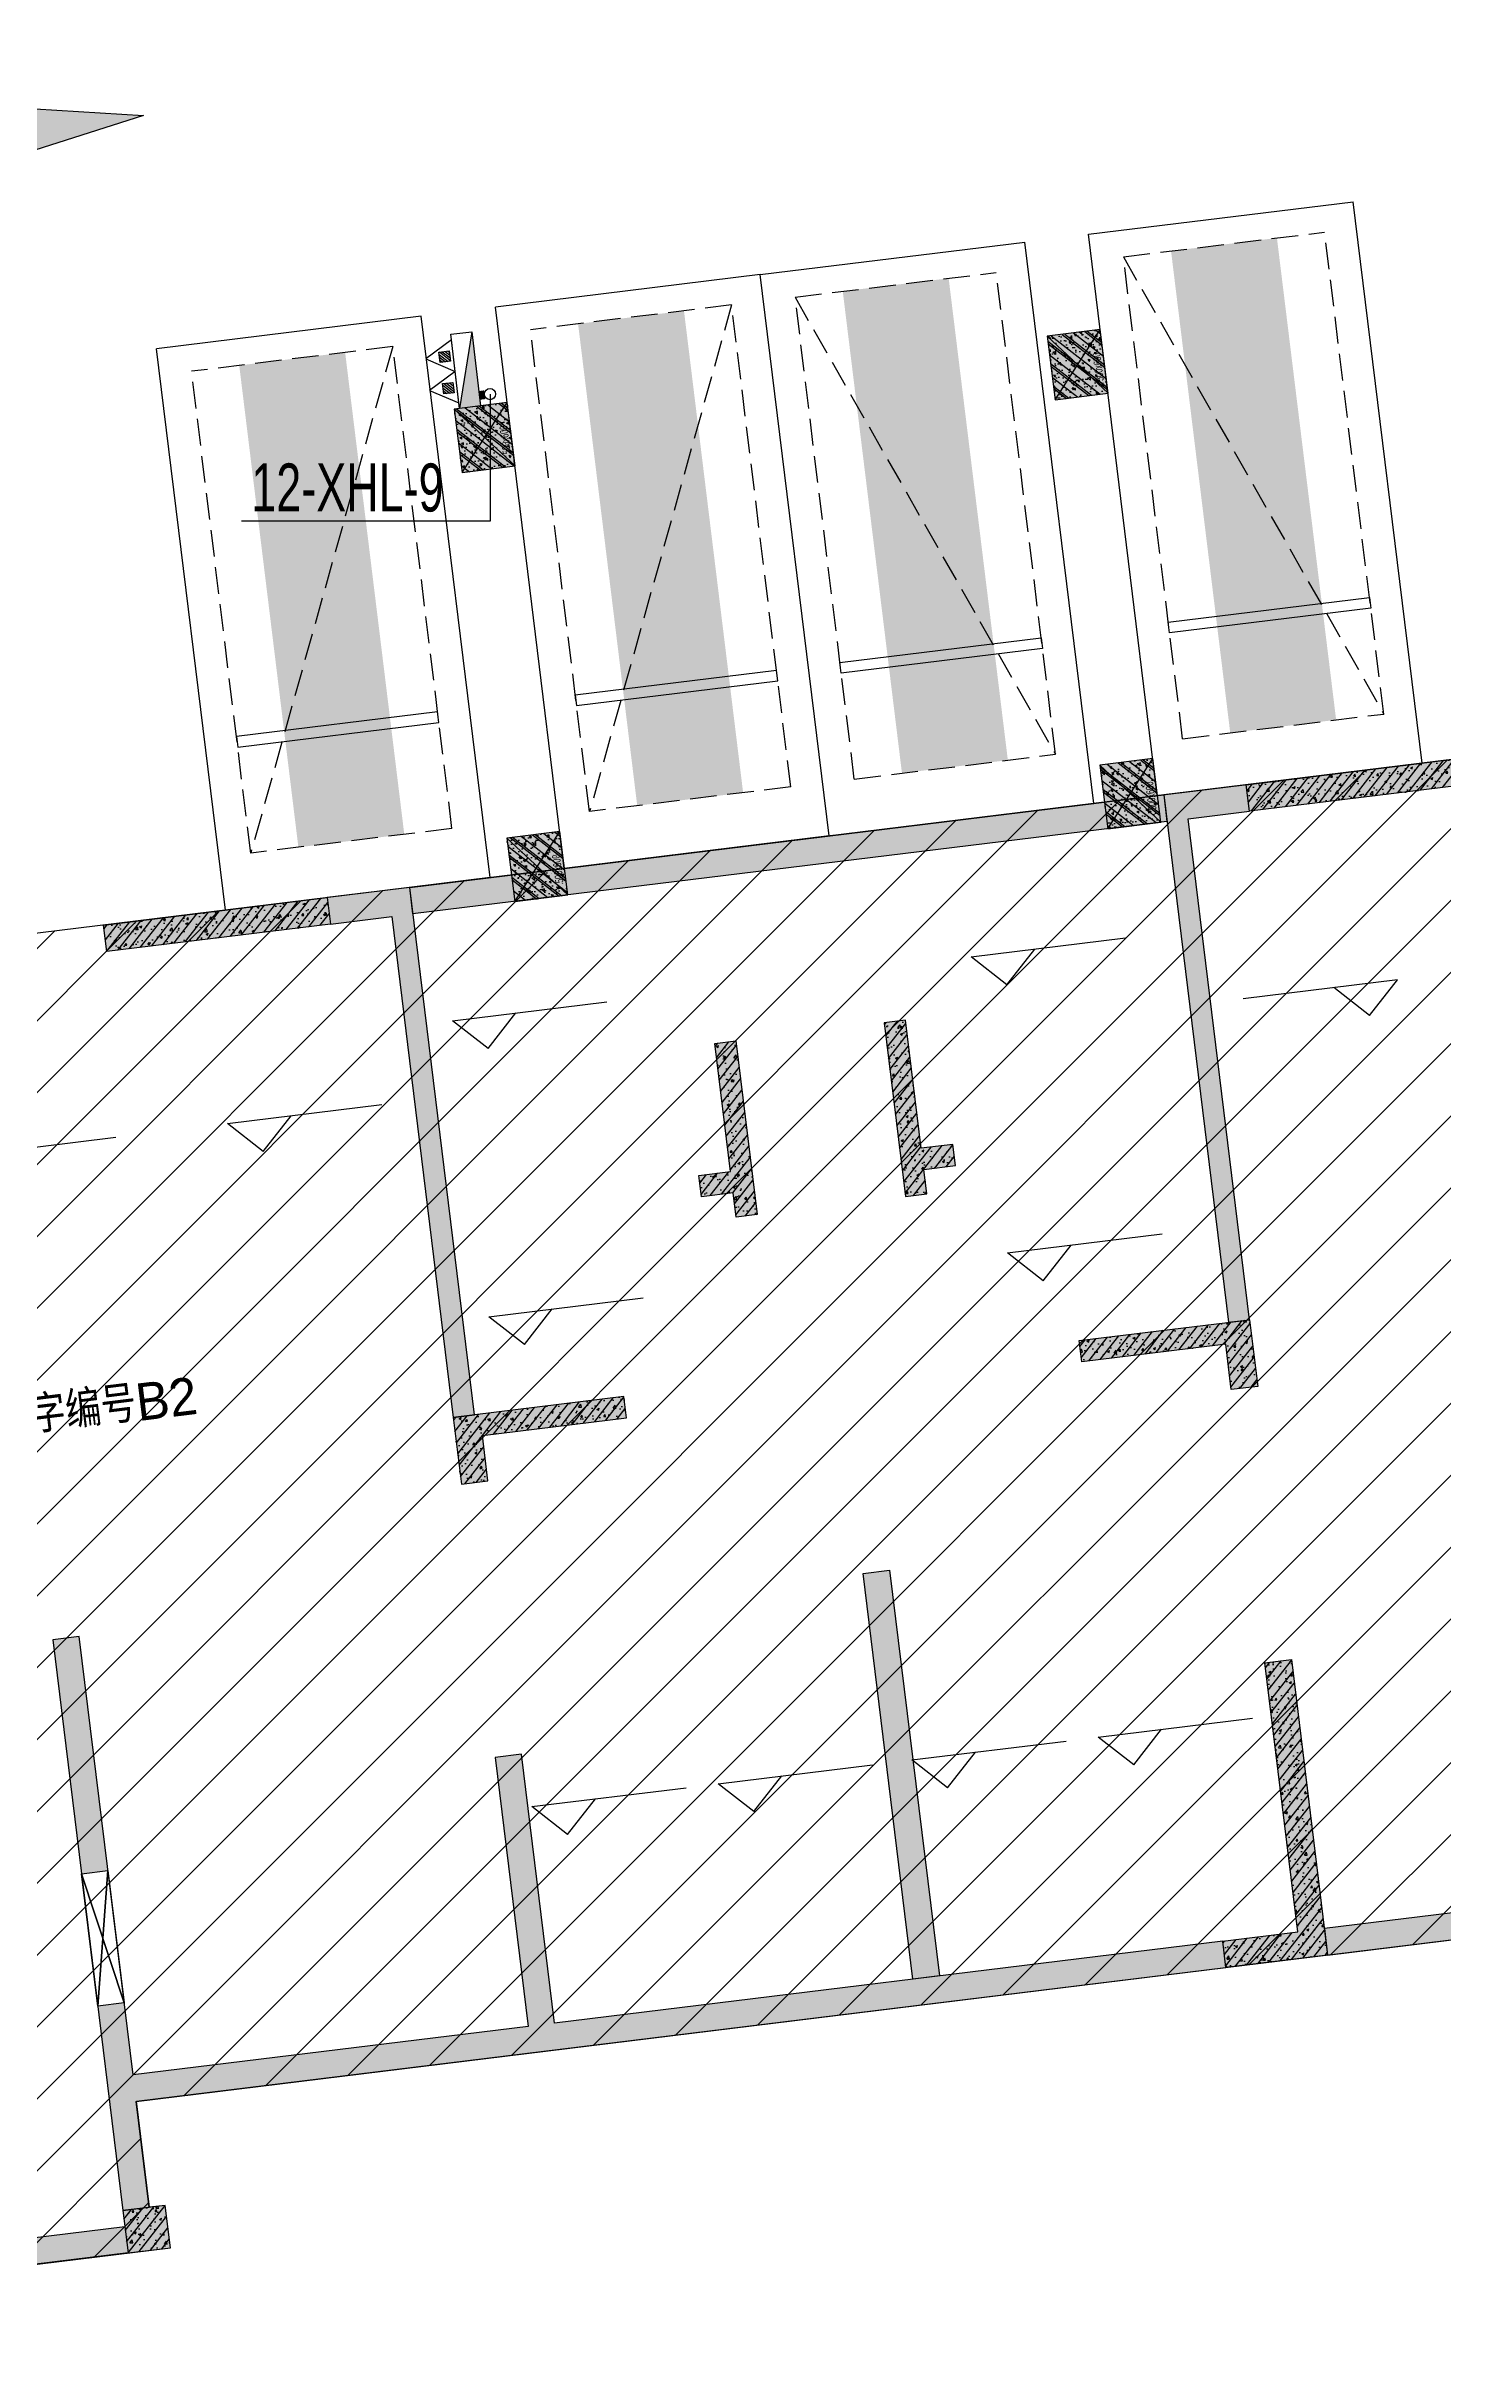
# Model space of a CAD drawing. Extents: x -1338203 to 1886333, y -783476 to 1038610.
# Drawn here: x 855339 to 868427, y -469766 to -448292 of the extents above; entities that cross this region are included whole.
import ezdxf
from ezdxf.enums import TextEntityAlignment as Align

# ---------------------------------------------------------------- set-up
doc = ezdxf.new("R2010")
doc.units = 0
doc.header["$LTSCALE"] = 1000
doc.header["$MEASUREMENT"] = 0
doc.linetypes.add('A-001-平面B2$0$__DASH', pattern=[0.35, 0.25, -0.1])
doc.linetypes.add('A01-125-交通核文字编号B2$0$DASH', pattern=[0.35, 0.25, -0.1])
for name, color, linetype, plot in [('A-001-主楼组合参照B2$0$0A-X-AREA', 6, 'Continuous', False), ('A01-125-交通核文字编号B2$0$AAD-A-MARK', 6, 'Continuous', False), ('A01-125-交通核文字编号B2$0$AAD-A-XM', 6, 'Continuous', False), ('S001南区墙柱$0$S001-墙柱B1_1$0$0S-A-TIPS', 10, 'Continuous', False)]:
    doc.layers.add(name, color=color, linetype=linetype, plot=plot)
for name, color, linetype in [('A-001-车位参照B2$0$A-001-车位参照B2$0$0A-P-PKNG-CAR(A)', 43, 'Continuous'), ('A-03-平面B2$0$0A-A-SYMB-ELEV', 150, 'Continuous'), ('A-03-平面B2$0$0A-O-HOLE', 52, 'Continuous'), ('A-03-平面B2$0$0A-S-WALL', 255, 'Continuous'), ('A01-125-交通核文字编号B2$0$0A-A-SYMB-ELEV', 150, 'Continuous'), ('A01-125-交通核文字编号B2$0$0A-A-SYMB-NAME', 13, 'Continuous'), ('p-a-regular', 5, 'Continuous'), ('S-03-墙柱B2_B1(QB)$0$0S-CC-LINE', 52, 'Continuous'), ('S-03-墙柱B2_B1(QB)$0$0S-CW-HATCH', 251, 'Continuous'), ('S-03-墙柱B2_B1(QB)$0$0S-CW-HATCH-UP', 251, 'Continuous'), ('S-03-墙柱B2_B1(QB)$0$0S-CW-LINE', 72, 'Continuous'), ('S-03-墙柱B2_B1(QB)$0$0S-S-HOLE', 55, 'Continuous'), ('S001南区墙柱$0$0S-CW-HATCH', 251, 'Continuous'), ('S001南区墙柱$0$0S-CW-HATCH-UP', 251, 'Continuous'), ('S001南区墙柱$0$S001-墙柱B1_1$0$0S-CC-LINE', 52, 'Continuous'), ('S001南区墙柱$0$S001-墙柱B1_1$0$0S-CW-HATCH-UP', 251, 'Continuous'), ('S001地下二墙柱$0$0S-CW-LINE', 72, 'Continuous'), ('地面指向箭头', 7, 'Continuous'), ('负二层消火栓$0$负二层消火栓$0$0P-ACC-FH', 7, 'Continuous'), ('负二层消火栓$0$负二层消火栓$0$0P-DIM-FH', 3, 'Continuous'), ('负二层消火栓$0$负二层消火栓$0$0P-PIPE-FH', 1, 'Continuous'), ('负二层消火栓$0$负二层消火栓$0$0P-VPIPE-FH', 1, 'Continuous'), ('负二层消火栓$0$负二层消火栓$1$0P-EQUIP-FH', 7, 'Continuous')]:
    doc.layers.add(name, color=color, linetype=linetype)
doc.styles.add('A01-125-交通核文字编号B2$0$AAD-TXT', font='aad-txt.shx', dxfattribs={"width": 0.7, "bigfont": 'aad-hztxt.shx'})
doc.styles.add('S001南区墙柱$0$S001-墙柱B1_1$0$AAD-S', font='aad-s.shx', dxfattribs={"width": 0.7, "bigfont": 'aad-hztxt.shx'})
doc.styles.add('负二层消火栓$0$负二层消火栓$0$AAD-S', font='aad-s.shx', dxfattribs={"width": 0.7, "bigfont": 'aad-hztxt.shx'})
pattern_1 = [(45, (-12188.56, -2827.84), (-53.033, 53.033), []), (50, (-12188.56, -2827.84), (215.1781, -18.8256), [22.5, -247.5]), (355, (-12188.56, -2827.84), (-41.6254, 225.6576), [18, -198]), (100.4514, (-12170.63, -2829.4), (173.5528, 206.8319), [19.122, -210.3426]), (46.1842, (-12188.56, -2767.84), (320.1723, -49.6557), [33.75, -371.25]), (96.6356, (-12161.88, -2771.98), (280.3988, 292.2354), [28.683, -315.514]), (351.1842, (-12188.56, -2767.84), (280.3986, 292.2356), [27, -297]), (21, (-12158.56, -2782.84), (179.0721, -120.7857), [22.5, -247.5]), (326, (-12158.56, -2782.84), (72.9946, 217.545), [18, -198]), (71.4514, (-12143.64, -2792.9), (252.0668, 96.7591), [19.122, -210.3426]), (37.5, (-12188.56, -2827.84), (3.64796, 99.86816), [0, -195.6, 0, -201, 0, -198.75]), (7.5, (-12188.56, -2827.84), (78.92086, 118.3235), [0, -114.6, 0, -191.1, 0, -75.75]), (327.5, (-12255.46, -2827.84), (160.14673, -6.76646), [0, -75, 0, -234, 0, -310.5]), (317.5, (-12285.46, -2827.84), (174.95585, 30.0315), [0, -97.5, 0, -155.4, 0, -220.5])]

# ---------------------------------------------------------------- blocks, each defined once
blk = doc.blocks.new('A01-125-交通核文字编号B2')
at = {"layer": 'A01-125-交通核文字编号B2$0$0A-A-SYMB-ELEV'}
for p, q in [((-495, 3428), (-795, 3728)), ((-795, 3728), (664, 3728)), ((-495, 3428), (-195, 3728))]:
    blk.add_line(p, q, dxfattribs=at)
at = {"layer": 'A01-125-交通核文字编号B2$0$0A-A-SYMB-NAME', "linetype": 'A01-125-交通核文字编号B2$0$DASH', "flags": 128}
blk.add_lwpolyline([(-1260, 2790), (2410, 2790), (2410, 4110), (1260, 4110), (1260, 5250), (-1710, 5250), (-1713, 4310), (-1260, 4310)], close=True, dxfattribs=at)
at = {"layer": 'A01-125-交通核文字编号B2$0$AAD-A-MARK'}
for q in [(0, 200), (200, 0)]:
    blk.add_line((0, 0), q, dxfattribs=at)
blk.add_circle((0, 0), 100, dxfattribs=at)
at = {"layer": 'A01-125-交通核文字编号B2$0$AAD-A-XM', "style": 'A01-125-交通核文字编号B2$0$AAD-TXT'}
blk.add_text('A01-125-交通核文字编号B2', height=350, dxfattribs=at).set_placement((-297, 4036))
blk = doc.blocks.new('A-03-平面B2')
at = {"layer": 'A-03-平面B2$0$0A-A-SYMB-ELEV'}
for p, q in [((7635, 7102), (7335, 7402)), ((7335, 7402), (8793, 7402)), ((7635, 7102), (7935, 7402)), ((12535, 7102), (12235, 7402)), ((12235, 7402), (13693, 7402)), ((12535, 7102), (12835, 7402)), ((2612, 6702), (4071, 6702)), ((5426, 6402), (5126, 6702)), ((5126, 6702), (6584, 6702)), ((5426, 6402), (5726, 6702)), ((16174, 6702), (14716, 6702)), ((15874, 6402), (15574, 6702)), ((15874, 6402), (16174, 6702)), ((7635, 4307), (7335, 4607)), ((7335, 4607), (8793, 4607)), ((7635, 4307), (7935, 4607)), ((12535, 4307), (12235, 4607)), ((12235, 4607), (13693, 4607)), ((12535, 4307), (12835, 4607)), ((7476, -300), (7176, 0)), ((7176, 0), (8635, 0)), ((7476, -300), (7776, 0)), ((9236, -300), (8936, 0)), ((8936, 0), (10394, 0)), ((9236, -300), (9536, 0)), ((11065, -300), (10765, 0)), ((10765, 0), (12223, 0)), ((11065, -300), (11365, 0)), ((12824, -300), (12524, 0)), ((12524, 0), (13983, 0)), ((12824, -300), (13124, 0))]:
    blk.add_line(p, q, dxfattribs=at)
at = {"layer": 'A-03-平面B2$0$0A-O-HOLE', "flags": 128}
blk.add_lwpolyline([(2910, -110), (3160, -110), (3160, -1360), (2910, -1360)], close=True, dxfattribs=at)
for points in [[(2910, -110), (3160, -1360)], [(2910, -1360), (3160, -110)]]:
    blk.add_lwpolyline(points, dxfattribs=at)
at = {"layer": 'A-03-平面B2$0$0A-S-WALL'}
blk.add_blockref('A01-125-交通核文字编号B2', (0, 0), dxfattribs=at)
blk = doc.blocks.new('A-001-主楼组合参照B2')
at = {"ltscale": 0.002}
h = blk.add_hatch(dxfattribs=at)
h.set_pattern_fill('ANSI31', color=8, scale=300)
h.set_pattern_definition([(45, (-290759.76, -7878.1), (-336.7596, 336.7596), [])])
h.paths.add_polyline_path([(66281, -186940), (66281, -185540), (62441, -185540), (62441, -181550), (55141, -181550), (55141, -185540), (51301, -185540), (51301, -186940), (44981, -186940), (44981, -185540), (41131, -185540), (41131, -181650), (37392, -181650), (37392, -179560), (38191, -179560), (38191, -176360), (41051, -176360), (41051, -174560), (42851, -174560), (42851, -173660), (46981, -173660), (46981, -172090), (50101, -172090), (50101, -174560), (67481, -174560), (67481, -172090), (70601, -172090), (70601, -174560), (76531, -174560), (76531, -176360), (79391, -176360), (79391, -179560), (80191, -179560), (80191, -182110), (81091, -182110), (81091, -185540), (72601, -185540), (72601, -186940)])
h.paths.add_polyline_path([(2291, -185540), (9781, -185540), (9781, -186540), (9631, -186540), (9631, -186940), (16251, -186940), (16251, -186540), (16101, -186540), (16101, -185540), (23691, -185540), (23691, -179560), (22891, -179560), (22891, -176360), (20031, -176360), (20031, -174560), (18231, -174560), (18231, -173660), (14101, -173660), (14101, -172090), (10981, -172090), (10981, -174560), (-6399, -174560), (-6399, -172090), (-9519, -172090), (-9519, -174560), (-15449, -174560), (-15449, -176360), (-18309, -176360), (-18309, -179560), (-19109, -179560), (-19109, -181610), (-20009, -181610), (-20009, -185540), (-11519, -185540), (-11519, -186540), (-11669, -186540), (-11669, -186940), (-5049, -186940), (-5049, -186540), (-5199, -186540), (-5199, -185540), (-1359, -185540), (-1359, -181550), (2291, -181550)])
h.paths.add_polyline_path([(-109959, -168806), (-109959, -173536), (-109709, -173536), (-103819, -173536), (-103819, -177236), (-99249, -177236), (-99249, -178036), (-92869, -178036), (-92869, -177236), (-71299, -177236), (-71299, -178036), (-64919, -178036), (-64919, -177236), (-54209, -177236), (-54209, -168806), (-59109, -168806), (-59109, -167906), (-62059, -167906), (-62059, -168806), (-64369, -168806), (-64369, -167456), (-66169, -167456), (-66169, -165386), (-69469, -165386), (-69469, -167386), (-71849, -167386), (-71849, -168806), (-82159, -168806), (-82159, -167906), (-85209, -167906), (-85209, -168806), (-92319, -168806), (-92319, -167386), (-94699, -167386), (-94699, -165386), (-97999, -165386), (-97999, -167456), (-99799, -167456), (-99799, -168806)])
h.paths.add_polyline_path([(-115664, -225244), (-115664, -225844), (-115414, -225844), (-115414, -225244), (-114084, -225244), (-114084, -225844), (-113834, -225844), (-113834, -225244), (-112009, -225244), (-112009, -225844), (-111589, -225844), (-111589, -225244), (-92909, -225244), (-92909, -225844), (-92489, -225844), (-92489, -225244), (-90664, -225244), (-90664, -225844), (-90414, -225844), (-90414, -225244), (-89084, -225244), (-89084, -225844), (-88834, -225844), (-88834, -225244), (-82964, -225244), (-82964, -225844), (-82714, -225844), (-82714, -225244), (-81384, -225244), (-81384, -225844), (-81134, -225844), (-81134, -225244), (-79309, -225244), (-79309, -225844), (-78889, -225844), (-78889, -225244), (-60209, -225244), (-60209, -225844), (-59789, -225844), (-59789, -225244), (-57964, -225244), (-57964, -225844), (-57714, -225844), (-57714, -225244), (-56384, -225244), (-56384, -225844), (-56134, -225844), (-56134, -225244), (-53249, -225244), (-53249, -216464), (-53249, -216464), (-56519, -216464), (-56519, -216464), (-59959, -216464), (-59959, -215464), (-67989, -215464), (-67989, -211894), (-71109, -211894), (-71109, -215464), (-79139, -215464), (-79139, -216464), (-81759, -216464), (-81759, -215464), (-83909, -215464), (-83909, -216464), (-86599, -216464), (-87849, -216464), (-92659, -216464), (-92659, -215464), (-100689, -215464), (-100689, -211894), (-103809, -211894), (-103809, -215464), (-111839, -215464), (-111839, -215464), (-114239, -215464), (-114239, -215464), (-116459, -215464), (-116459, -216464), (-118549, -216464), (-118549, -221294), (-119249, -221294), (-119249, -221894), (-118549, -221894), (-118549, -223844), (-119249, -223844), (-119249, -224444), (-118549, -224444), (-118549, -225244)])
h.paths.add_polyline_path([(-11949, -235160), (-15609, -235160), (-15609, -237714), (-16509, -237714), (-16509, -241140), (-8019, -241140), (-8019, -242140), (-8169, -242140), (-8169, -242540), (-1549, -242540), (-1549, -242140), (-1699, -242140), (-1699, -241140), (13281, -241140), (13281, -242140), (13131, -242140), (13131, -242540), (19751, -242540), (19751, -242140), (19601, -242140), (19601, -241140), (27191, -241140), (27191, -239340), (27191, -239340), (27191, -237140), (27191, -237140), (27191, -235250), (23441, -235250), (23441, -230950), (23441, -230160), (21531, -230160), (17601, -230160), (17602, -227690), (14482, -227690), (14481, -230160), (-2899, -230160), (-2899, -227690), (-6019, -227690), (-6019, -230160), (-9949, -230160), (-11949, -230160)])
h.paths.add_polyline_path([(67491, -237140), (67491, -235160), (71151, -235160), (71151, -234560), (73051, -234560), (73051, -230160), (77081, -230160), (77081, -227690), (80201, -227690), (80201, -230160), (97581, -230160), (97581, -227690), (100701, -227690), (100701, -230160), (104631, -230160), (106631, -230160), (106631, -231960), (109491, -231960), (109491, -235160), (110291, -235160), (110291, -237713), (111191, -237713), (111191, -241140), (102701, -241140), (102701, -242140), (102851, -242140), (102851, -242540), (96231, -242540), (96231, -242140), (96381, -242140), (96381, -241140), (81401, -241140), (81401, -242140), (81551, -242140), (81551, -242540), (74931, -242540), (74931, -242140), (75081, -242140), (75081, -241140), (67491, -241140), (67491, -239340)])
h.paths.add_polyline_path([(11811, -302465), (13796, -302220), (17696, -301741), (17394, -299289), (20491, -298908), (20793, -301359), (25884, -300733), (26493, -305676), (29133, -305351), (28525, -300408), (38043, -299237), (37741, -296785), (40838, -296404), (41140, -298856), (45040, -298376), (47025, -298132), (47636, -303094), (50474, -302745), (51268, -302647), (51580, -305181), (52178, -310042), (48297, -310519), (48118, -309060), (44465, -309509), (44588, -310502), (44736, -310484), (44785, -310881), (38215, -311689), (38166, -311292), (38315, -311274), (38193, -310281), (23325, -312111), (23447, -313103), (23596, -313085), (23645, -313482), (17074, -314290), (17025, -313893), (17174, -313875), (17052, -312883), (1787, -314761), (1909, -315753), (2058, -315735), (2107, -316132), (-4463, -316941), (-4512, -316544), (-4363, -316525), (-4485, -315533), (-12912, -316570), (-13331, -313165), (-12437, -313055), (-12507, -312490), (-12749, -310524), (-11955, -310427), (-12346, -307251), (-9507, -306901), (-9727, -305115), (-7940, -304896), (-8050, -304003), (-3951, -303497), (-4143, -301939), (-1046, -301558), (-745, -304010), (7186, -303034), (7796, -307996), (12421, -307427)])
h.paths.add_polyline_path([(118676, -301883), (118079, -297021), (118079, -297019), (118009, -296454), (117768, -294488), (116974, -294586), (116584, -291410), (113745, -291758), (113526, -289972), (111540, -290216), (107640, -290695), (107339, -288243), (104242, -288623), (104543, -291075), (87293, -293193), (86992, -290742), (83895, -291122), (84196, -293574), (80295, -294053), (78310, -294297), (78920, -299259), (76081, -299608), (75287, -299705), (75598, -302240), (76016, -305641), (83549, -304716), (83671, -305708), (83522, -305726), (83571, -306123), (90142, -305317), (90093, -304920), (89944, -304938), (89822, -303945), (104690, -302119), (104812, -303112), (104663, -303130), (104712, -303527), (111283, -302720), (111234, -302323), (111085, -302341), (110963, -301349), (114617, -300901), (114796, -302359)])
at = {"layer": 'A-001-主楼组合参照B2$0$0A-X-AREA', "elevation": 83050, "flags": 128}
blk.add_lwpolyline([(104543, -291075), (87293, -293193), (86992, -290742), (83895, -291122), (84196, -293574), (80295, -294053), (80295, -294053), (78310, -294297), (78920, -299259), (76081, -299608), (76081, -299608), (75287, -299705), (75598, -302240), (75598, -302240), (76016, -305641), (83549, -304716), (83671, -305708), (83522, -305726), (83571, -306123), (90142, -305317), (90093, -304920), (89944, -304938), (89822, -303945), (104690, -302119)], dxfattribs=at)
at = {"ltscale": 0.002, "rotation": 7.001406317028183}
blk.add_blockref('A-03-平面B2', (86406, -302058, 83050), dxfattribs=at)
blk = doc.blocks.new('负二层消火栓$0$负二层消火栓$1$$TwtSys$00000546')
h = blk.add_hatch()
h.set_pattern_fill('ANSI31', color=256, scale=200, style=0)
h.set_pattern_definition([(45, (-38543.802, -6670.83), (-17.67767, 17.67767), [])])
h.paths.add_polyline_path([(-65, 174), (65, 174), (65, 44), (-65, 44)])
for points in [[(0, 344), (-198, 0), (198, 0)], [(-65, 174), (65, 174), (65, 44), (-65, 44)]]:
    blk.add_lwpolyline(points, close=True)
blk = doc.blocks.new('负二层消火栓$0$负二层消火栓$0$$TwtSys$00000434')
for p, q in [((-0.5, 0.5), (-0.5, -0.5)), ((-0.5, -0.5), (0.5, 0.5)), ((0.5, 0.5), (-0.5, 0.5)), ((0.5, -0.5), (0.5, 0.5)), ((-0.5, -0.5), (0.5, -0.5))]:
    blk.add_line(p, q)
blk.add_solid([(0.5, -0.5), (0.5, 0.5), (-0.5, -0.5)])
blk = doc.blocks.new('负二层消火栓')
at = {"layer": '负二层消火栓$0$负二层消火栓$0$0P-DIM-FH'}
for p, q in [((93137, -287945, 800), (93137, -289135, 800)), ((93137, -289135, 800), (90809, -289135, 800))]:
    blk.add_line(p, q, dxfattribs=at)
at = {"layer": '负二层消火栓$0$负二层消火栓$0$0P-PIPE-FH', "linetype": 'Continuous', "const_width": 82.5}
blk.add_lwpolyline([(93085, -287951), (93038, -287957)], dxfattribs=at)
at = {"layer": '负二层消火栓$0$负二层消火栓$0$0P-VPIPE-FH', "linetype": 'Continuous'}
blk.add_circle((93137, -287945), 52.5, dxfattribs=at)
at = {"layer": '负二层消火栓$0$负二层消火栓$0$0P-ACC-FH', "xscale": -700, "yscale": 200, "zscale": 700, "rotation": 96.66997441033591}
blk.add_blockref('负二层消火栓$0$负二层消火栓$0$$TwtSys$00000434', (92909, -287720), dxfattribs=at)
at = {"layer": '负二层消火栓$0$负二层消火栓$1$0P-EQUIP-FH', "xscale": 0.7499999999999999, "yscale": 0.7499999999999999, "zscale": 0.7499999999999999, "rotation": 96.66997441033591}
for p in [(92793, -287584, 166900), (92827, -287880, 166900)]:
    blk.add_blockref('负二层消火栓$0$负二层消火栓$1$$TwtSys$00000546', p, dxfattribs=at)
at = {"layer": '负二层消火栓$0$负二层消火栓$0$0P-DIM-FH', "color": 7, "style": '负二层消火栓$0$负二层消火栓$0$AAD-S', "width": 0.7}
blk.add_text('12-XHL-9', height=450, dxfattribs=at).set_placement((90899, -289045, 800))
blk = doc.blocks.new('S-03-墙柱B2_B1(QB)')
at = {"layer": 'S-03-墙柱B2_B1(QB)$0$0S-CW-HATCH'}
h = blk.add_hatch(color=256, dxfattribs=at)
h.dxf.hatch_style = 1
h.paths.add_polyline_path([(4200, 8690), (6310, 8690), (6310, 8440), (4200, 8440)])
h = blk.add_hatch(color=256, dxfattribs=at)
h.dxf.hatch_style = 1
h.paths.add_polyline_path([(14210, 8690), (14210, 3710), (14410, 3710), (14410, 8440), (14990, 8440), (14990, 8690)])
h.paths.add_polyline_path([(7090, 3710), (7090, 8690), (6310, 8690), (6310, 8440), (6890, 8440), (6890, 3710)])
h = blk.add_hatch(color=256, dxfattribs=at)
h.dxf.hatch_style = 1
h.paths.add_polyline_path([(7090, 8690), (14210, 8690), (14210, 8440), (7090, 8440)])
h = blk.add_hatch(color=256, dxfattribs=at)
h.dxf.hatch_style = 1
h.paths.add_polyline_path([(14990, 8690), (17100, 8690), (17100, 8440), (14990, 8440)])
h = blk.add_hatch(color=256, dxfattribs=at)
h.dxf.hatch_style = 1
h.paths.add_polyline_path([(9750, 5680), (9750, 6890), (9950, 6890), (9950, 5250), (9750, 5250), (9750, 5480), (9450, 5480), (9450, 5680)])
h = blk.add_hatch(color=256, dxfattribs=at)
h.dxf.hatch_style = 1
h.paths.add_polyline_path([(11550, 5680), (11550, 6890), (11350, 6890), (11350, 5250), (11550, 5250), (11550, 5480), (11850, 5480), (11850, 5680)])
h = blk.add_hatch(color=256, dxfattribs=at)
h.dxf.hatch_style = 1
h.paths.add_polyline_path([(6890, 3080), (7140, 3080), (7140, 3510), (8500, 3510), (8500, 3710), (6890, 3710)])
h = blk.add_hatch(color=256, dxfattribs=at)
h.dxf.hatch_style = 1
h.paths.add_polyline_path([(14410, 3080), (14160, 3080), (14160, 3510), (12800, 3510), (12800, 3710), (14410, 3710)])
h = blk.add_hatch(color=256, dxfattribs=at)
h.dxf.hatch_style = 1
h.paths.add_polyline_path([(10775, -2040), (10525, -2040), (10525, 1790), (10775, 1790)], flags=16)
h.paths.add_polyline_path([(2910, -110), (3160, -110), (3160, 2100), (2910, 2100)])
h.paths.add_polyline_path([(3160, -1360), (2910, -1360), (2910, -3290), (3160, -3290), (3160, -2290), (13450, -2290), (13450, -2040), (7140, -2040), (7140, 500), (6890, 500), (6890, -2040), (3160, -2040)])
h = blk.add_hatch(color=256, dxfattribs=at)
h.dxf.hatch_style = 1
h.paths.add_polyline_path([(18390, -1360), (18140, -1360), (18140, -2040), (14410, -2040), (14410, -2290), (18140, -2290), (18140, -3290), (18390, -3290)])
h.paths.add_polyline_path([(18140, -110), (18390, -110), (18390, 2100), (18140, 2100)])
h = blk.add_hatch(color=256, dxfattribs=at)
h.dxf.hatch_style = 1
h.paths.add_polyline_path([(14410, -2290), (13450, -2290), (13450, -2040), (14160, -2040), (14160, 500), (14410, 500)])
h = blk.add_hatch(color=256, dxfattribs=at)
h.dxf.hatch_style = 1
h.paths.add_polyline_path([(3310, -3290), (2910, -3290), (2910, -3690), (3310, -3690)])
h = blk.add_hatch(color=256, dxfattribs=at)
h.dxf.hatch_style = 1
h.paths.add_polyline_path([(-2910, -3440), (2910, -3440), (2910, -3690), (-2910, -3690)])
at = {"layer": 'S-03-墙柱B2_B1(QB)$0$0S-CW-HATCH-UP'}
h = blk.add_hatch(dxfattribs=at)
h.set_pattern_fill('钢筋混凝土', color=256, scale=30)
h.set_pattern_definition([(45, (-5040, 1800), (-53.033, 53.033), []), (50, (-5040, 1800), (215.178, -18.8256), [22.5, -247.5]), (355, (-5040, 1800), (-41.6254, 225.6576), [18, -198]), (100.4514, (-5022.07, 1798.43), (173.5528, 206.832), [19.122, -210.3426]), (46.1842, (-5040, 1860), (320.1723, -49.6557), [33.75, -371.25]), (96.6356, (-5013.32, 1855.86), (280.399, 292.235), [28.683, -315.514]), (351.1842, (-5040, 1860), (280.3986, 292.2356), [27, -297]), (21, (-5010, 1845), (179.072, -120.7857), [22.5, -247.5]), (326, (-5010, 1845), (72.9946, 217.545), [18, -198]), (71.4514, (-4995.08, 1834.93), (252.0668, 96.759), [19.122, -210.3426]), (37.5, (-5040, 1800), (3.64796, 99.86816), [0, -195.6, 0, -201, 0, -198.75]), (7.5, (-5040, 1800), (78.9209, 118.3235), [0, -114.6, 0, -191.1, 0, -75.75]), (327.5, (-5106.9, 1800), (160.14673, -6.76646), [0, -75, 0, -234, 0, -310.5]), (317.5, (-5136.9, 1800), (174.9559, 30.0315), [0, -97.5, 0, -155.4, 0, -220.5])])
h.paths.add_polyline_path([(4200, 8690), (6310, 8690), (6310, 8440), (4200, 8440)])
h = blk.add_hatch(dxfattribs=at)
h.set_pattern_fill('钢筋混凝土', color=256, scale=30)
h.set_pattern_definition(pattern_1)
h.paths.add_polyline_path([(14210, 8690), (14210, 3710), (14410, 3710), (14410, 8440), (14990, 8440), (14990, 8690)])
h.paths.add_polyline_path([(7090, 3710), (7090, 8690), (6310, 8690), (6310, 8440), (6890, 8440), (6890, 3710)])
h = blk.add_hatch(dxfattribs=at)
h.set_pattern_fill('钢筋混凝土', color=256, scale=30)
h.set_pattern_definition([(45, (0, 1800), (-53.033, 53.033), []), (50, (0, 1800), (215.178, -18.8256), [22.5, -247.5]), (355, (0, 1800), (-41.6254, 225.6576), [18, -198]), (100.4514, (17.93, 1798.43), (173.5528, 206.8319), [19.122, -210.3426]), (46.1842, (0, 1860), (320.1723, -49.6557), [33.75, -371.25]), (96.6356, (26.68, 1855.86), (280.399, 292.2354), [28.683, -315.514]), (351.1842, (0, 1860), (280.3986, 292.2356), [27, -297]), (21, (30, 1845), (179.0721, -120.7857), [22.5, -247.5]), (326, (30, 1845), (72.9946, 217.545), [18, -198]), (71.4514, (44.92, 1834.93), (252.0668, 96.7591), [19.122, -210.3426]), (37.5, (0, 1800), (3.64796, 99.86816), [0, -195.6, 0, -201, 0, -198.75]), (7.5, (0, 1800), (78.92086, 118.3235), [0, -114.6, 0, -191.1, 0, -75.75]), (327.5, (-66.9, 1800), (160.14673, -6.76646), [0, -75, 0, -234, 0, -310.5]), (317.5, (-96.9, 1800), (174.9559, 30.0315), [0, -97.5, 0, -155.4, 0, -220.5])])
h.paths.add_polyline_path([(7090, 8690), (14210, 8690), (14210, 8440), (7090, 8440)])
h = blk.add_hatch(dxfattribs=at)
h.set_pattern_fill('钢筋混凝土', color=256, scale=30)
h.set_pattern_definition([(45, (3440, 1800), (-53.033, 53.033), []), (50, (3440, 1800), (215.178, -18.8256), [22.5, -247.5]), (355, (3440, 1800), (-41.6254, 225.6576), [18, -198]), (100.4514, (3457.93, 1798.43), (173.5528, 206.832), [19.122, -210.3426]), (46.1842, (3440, 1860), (320.1723, -49.6557), [33.75, -371.25]), (96.6356, (3466.68, 1855.86), (280.399, 292.2354), [28.683, -315.514]), (351.1842, (3440, 1860), (280.3986, 292.2356), [27, -297]), (21, (3470, 1845), (179.0721, -120.7857), [22.5, -247.5]), (326, (3470, 1845), (72.9946, 217.545), [18, -198]), (71.4514, (3484.92, 1834.93), (252.0668, 96.7591), [19.122, -210.3426]), (37.5, (3440, 1800), (3.64796, 99.86816), [0, -195.6, 0, -201, 0, -198.75]), (7.5, (3440, 1800), (78.92086, 118.3235), [0, -114.6, 0, -191.1, 0, -75.75]), (327.5, (3373.1, 1800), (160.14673, -6.76646), [0, -75, 0, -234, 0, -310.5]), (317.5, (3343.1, 1800), (174.9559, 30.0315), [0, -97.5, 0, -155.4, 0, -220.5])])
h.paths.add_polyline_path([(14990, 8690), (17100, 8690), (17100, 8440), (14990, 8440)])
h = blk.add_hatch(dxfattribs=at)
h.set_pattern_fill('钢筋混凝土', color=256, scale=30)
h.set_pattern_definition(pattern_1)
h.paths.add_polyline_path([(9750, 5680), (9750, 6890), (9950, 6890), (9950, 5250), (9750, 5250), (9750, 5480), (9450, 5480), (9450, 5680)])
h = blk.add_hatch(dxfattribs=at)
h.set_pattern_fill('钢筋混凝土', color=256, scale=30)
h.set_pattern_definition(pattern_1)
h.paths.add_polyline_path([(11550, 5680), (11550, 6890), (11350, 6890), (11350, 5250), (11550, 5250), (11550, 5480), (11850, 5480), (11850, 5680)])
h = blk.add_hatch(dxfattribs=at)
h.set_pattern_fill('钢筋混凝土', color=256, scale=30)
h.set_pattern_definition(pattern_1)
h.paths.add_polyline_path([(6890, 3080), (7140, 3080), (7140, 3510), (8500, 3510), (8500, 3710), (6890, 3710)])
h = blk.add_hatch(dxfattribs=at)
h.set_pattern_fill('钢筋混凝土', color=256, scale=30)
h.set_pattern_definition(pattern_1)
h.paths.add_polyline_path([(14410, 3080), (14160, 3080), (14160, 3510), (12800, 3510), (12800, 3710), (14410, 3710)])
h = blk.add_hatch(dxfattribs=at)
h.set_pattern_fill('钢筋混凝土', color=256, scale=30)
h.set_pattern_definition(pattern_1)
h.paths.add_polyline_path([(10775, -2040), (10525, -2040), (10525, 1790), (10775, 1790)], flags=16)
h.paths.add_polyline_path([(2910, -110), (3160, -110), (3160, 2100), (2910, 2100)])
h.paths.add_polyline_path([(3160, -1360), (2910, -1360), (2910, -3290), (3160, -3290), (3160, -2290), (13450, -2290), (13450, -2040), (7140, -2040), (7140, 500), (6890, 500), (6890, -2040), (3160, -2040)])
h = blk.add_hatch(dxfattribs=at)
h.set_pattern_fill('钢筋混凝土', color=256, scale=30)
h.set_pattern_definition(pattern_1)
h.paths.add_polyline_path([(18390, -1360), (18140, -1360), (18140, -2040), (14410, -2040), (14410, -2290), (18140, -2290), (18140, -3290), (18390, -3290)])
h.paths.add_polyline_path([(18140, -110), (18390, -110), (18390, 2100), (18140, 2100)])
h = blk.add_hatch(dxfattribs=at)
h.set_pattern_fill('钢筋混凝土', color=256, scale=30)
h.set_pattern_definition(pattern_1)
h.paths.add_polyline_path([(14410, -2290), (13450, -2290), (13450, -2040), (14160, -2040), (14160, 500), (14410, 500)])
h = blk.add_hatch(dxfattribs=at)
h.set_pattern_fill('钢筋混凝土', color=256, scale=30)
h.set_pattern_definition(pattern_1)
h.paths.add_polyline_path([(3310, -3290), (2910, -3290), (2910, -3690), (3310, -3690)])
h = blk.add_hatch(dxfattribs=at)
h.set_pattern_fill('钢筋混凝土', color=256, scale=30)
h.set_pattern_definition(pattern_1)
h.paths.add_polyline_path([(-2910, -3440), (2910, -3440), (2910, -3690), (-2910, -3690)])
at = {"layer": 'S-03-墙柱B2_B1(QB)$0$0S-CC-LINE'}
blk.add_lwpolyline([(3310, -3290), (2910, -3290), (2910, -3690), (3310, -3690)], close=True, dxfattribs=at)
at = {"layer": 'S-03-墙柱B2_B1(QB)$0$0S-CW-LINE'}
for points in [[(4200, 8690), (6310, 8690), (6310, 8440), (4200, 8440)], [(7090, 8690), (6310, 8690), (6310, 8440), (6890, 8440), (6890, 3710), (7090, 3710)], [(7090, 8690), (14210, 8690), (14210, 8440), (7090, 8440)], [(14210, 8690), (14210, 3710), (14410, 3710), (14410, 8440), (14990, 8440), (14990, 8690)], [(14990, 8690), (17100, 8690), (17100, 8440), (14990, 8440)], [(9750, 5680), (9750, 6890), (9950, 6890), (9950, 5250), (9750, 5250), (9750, 5480), (9450, 5480), (9450, 5680)], [(11550, 5680), (11550, 6890), (11350, 6890), (11350, 5250), (11550, 5250), (11550, 5480), (11850, 5480), (11850, 5680)], [(6890, 3080), (7140, 3080), (7140, 3510), (8500, 3510), (8500, 3710), (6890, 3710)], [(14410, 3080), (14160, 3080), (14160, 3510), (12800, 3510), (12800, 3710), (14410, 3710)], [(18390, 2100), (18140, 2100), (18140, -2040), (14410, -2040), (14410, -2290), (18140, -2290), (18140, -3290), (18390, -3290)], [(10775, -2040), (10525, -2040), (10525, 1790), (10775, 1790)], [(14410, -2290), (13450, -2290), (13450, -2040), (14160, -2040), (14160, 500), (14410, 500)], [(-2910, -3440), (2910, -3440), (2910, -3690), (-2910, -3690)]]:
    blk.add_lwpolyline(points, close=True, dxfattribs=at)
blk.add_lwpolyline([(3160, -2290), (13450, -2290), (13450, -2040), (7140, -2040), (7140, 500), (6890, 500), (6890, -2040), (3160, -2040), (3160, 2100), (2910, 2100), (2910, -3290), (3160, -3290), (3160, -2290)], dxfattribs=at)
at = {"layer": 'S-03-墙柱B2_B1(QB)$0$0S-S-HOLE'}
blk.add_lwpolyline([(2910, -110), (3160, -110), (3160, -1360), (2910, -1360)], close=True, dxfattribs=at)
for points in [[(3160, -110), (2910, -1360)], [(3160, -1360), (2910, -110)]]:
    blk.add_lwpolyline(points, dxfattribs=at)
blk = doc.blocks.new('S001南区墙柱$0$AAD_BLOCK_20230215093950878')
at = {"layer": 'S001南区墙柱$0$0S-CW-HATCH'}
h = blk.add_hatch(color=256, dxfattribs=at)
h.dxf.hatch_style = 1
h.paths.add_polyline_path([(-300, -250), (300, -250), (300, 250), (-300, 250)])
at = {"layer": 'S001南区墙柱$0$0S-CW-HATCH-UP'}
h = blk.add_hatch(dxfattribs=at)
h.set_pattern_fill('钢筋混凝土', color=256, scale=30, pattern_type=2)
h.set_pattern_definition([(45, (-42203.53, -84001.15), (-106.06602, 106.06602), []), (50, (-42203.53, -84001.15), (215.17805, -18.82564), [22.5, -247.5]), (355, (-42203.53, -84001.15), (-41.6254, 225.65764), [18, -198]), (100.4514, (-42185.6, -84002.72), (173.5528, 206.83186), [19.12206, -210.34263]), (46.1842, (-42203.53, -83941.15), (320.1723, -49.6557), [33.75, -371.25]), (96.6356, (-42176.85, -83945.3), (280.3988, 292.2354), [28.6831, -315.5139]), (351.1842, (-42203.53, -83941.15), (280.3986, 292.2356), [27, -297]), (21, (-42173.53, -83956.15), (179.0721, -120.78567), [22.5, -247.5]), (326, (-42173.53, -83956.15), (72.9946, 217.545), [18, -198]), (71.4514, (-42158.6, -83966.21), (252.0668, 96.75915), [19.12206, -210.34263]), (37.5, (-42203.53, -84001.15), (3.647957, 99.868156), [1.5, -195.6, 1.5, -201, 1.5, -198.75]), (7.5, (-42203.53, -84001.15), (78.92086, 118.32351), [1.5, -114.6, 1.5, -191.1, 1.5, -75.75]), (327.5, (-42270.43, -84001.15), (160.14673, -6.76646), [1.5, -75, 1.5, -234, 1.5, -310.5]), (317.5, (-42300.43, -84001.15), (174.95585, 30.0315), [1.5, -97.5, 1.5, -155.4, 1.5, -220.5])])
h.paths.add_polyline_path([(-300, -250), (300, -250), (300, 250), (-300, 250)])
at = {"layer": 'S001南区墙柱$0$S001-墙柱B1_1$0$0S-CW-HATCH-UP', "transparency": 33554661}
h = blk.add_hatch(dxfattribs=at)
h.set_pattern_fill('钢筋混凝土', color=0, scale=30)
h.set_pattern_definition([(45, (48108.52, -15514.205), (-53.03301, 53.03301), []), (50, (48108.52, -15514.2), (215.17805, -18.82564), [22.5, -247.5]), (355, (48108.52, -15514.2), (-41.6254, 225.6576), [18, -198]), (100.4514, (48126.45, -15515.77), (173.5528, 206.8319), [19.1221, -210.3426]), (46.1842, (48108.52, -15454.2), (320.1723, -49.6557), [33.75, -371.25]), (96.6356, (48135.2, -15458.34), (280.3988, 292.2354), [28.683, -315.514]), (351.1842, (48108.52, -15454.2), (280.3986, 292.2356), [27, -297]), (21, (48138.52, -15469.2), (179.0721, -120.78567), [22.5, -247.5]), (326, (48138.52, -15469.2), (72.9946, 217.545), [18, -198]), (71.4514, (48153.44, -15479.27), (252.0668, 96.75915), [19.1221, -210.3426]), (37.5, (48108.52, -15514.205), (3.64796, 99.86816), [0, -195.6, 0, -201, 0, -198.75]), (7.5, (48108.52, -15514.2), (78.92086, 118.32351), [0, -114.6, 0, -191.1, 0, -75.75]), (327.5, (48041.62, -15514.205), (160.14673, -6.76646), [0, -75, 0, -234, 0, -310.5]), (317.5, (48011.62, -15514.2), (174.95585, 30.0315), [0, -97.5, 0, -155.4, 0, -220.5])])
h.paths.add_polyline_path([(-300, -250), (300, -250), (300, 250), (-300, 250)])
at = {"layer": 'S001南区墙柱$0$S001-墙柱B1_1$0$0S-A-TIPS'}
for p, q in [((-300, 250), (300, -250)), ((300, 250), (-300, -250))]:
    blk.add_line(p, q, dxfattribs=at)
at = {"layer": 'S001南区墙柱$0$S001-墙柱B1_1$0$0S-CC-LINE'}
blk.add_lwpolyline([(-300, -250), (300, -250), (300, 250), (-300, 250)], close=True, dxfattribs=at)
at = {"layer": 'S001南区墙柱$0$S001-墙柱B1_1$0$0S-A-TIPS', "style": 'S001南区墙柱$0$S001-墙柱B1_1$0$AAD-S', "width": 0.7}
blk.add_text('500x600', height=75, dxfattribs=at).set_placement((-45, -187), align=Align.MIDDLE_CENTER)
blk = doc.blocks.new('S001南区墙柱')
at = {"rotation": 97.16641727359904}
for p in [(101757, 21432, 3370), (96199, 20749, 3370), (102251, 17412, 3370), (96692, 16729, 3370)]:
    blk.add_blockref('S001南区墙柱$0$AAD_BLOCK_20230215093950878', p, dxfattribs=at)
blk = doc.blocks.new('S001地下二墙柱')
blk.add_blockref('S001南区墙柱', (-3112, -309101, -3370))
at = {"layer": 'S001地下二墙柱$0$0S-CW-LINE', "rotation": 7.000495889380389}
blk.add_blockref('S-03-墙柱B2_B1(QB)', (86406, -302058), dxfattribs=at)
blk = doc.blocks.new('直行')
at = {"layer": '地面指向箭头'}
blk.add_hatch(color=251, dxfattribs=at).paths.add_polyline_path([(-29241, 4059962), (-29466, 4058762), (-29316, 4058762), (-29316, 4056961), (-29166, 4056961), (-29166, 4058762), (-29016, 4058762)])
at = {"layer": '地面指向箭头', "color": 251}
blk.add_lwpolyline([(-29316, 4058762), (-29316, 4056961), (-29316, 4058762), (-29316, 4058762), (-29466, 4058762), (-29241, 4059962), (-29016, 4058762), (-29166, 4058762), (-29166, 4056961), (-29316, 4056961), (-29316, 4056961)], dxfattribs=at)
blk = doc.blocks.new('A$C3d42903c')
at = {"layer": '地面指向箭头', "color": 251, "rotation": 277.0921638648084}
blk.add_blockref('直行', (-3581681, -449989), dxfattribs=at)
blk = doc.blocks.new('A-001-车位参照B2$0$A-001-车位参照B2$0$ddd')
for p, q in [((0, 2500), (5300, 2500)), ((0, 2500), (0, 0)), ((5300, 2500), (5300, 0)), ((0, 0), (5300, 0))]:
    blk.add_line(p, q)
at = {"linetype": 'A-001-平面B2$0$__DASH'}
for p, q in [((500, 2200), (500, 300)), ((500, 2200), (5050, 2200)), ((5050, 2200), (5050, 300)), ((500, 300), (5050, 300))]:
    blk.add_line(p, q, dxfattribs=at)
blk.add_lwpolyline([(5050, 2200), (500, 300)], dxfattribs=at)
blk.add_lwpolyline([(1500, 300), (1500, 2200), (1600, 2200), (1600, 300)], close=True)
at = {"layer": 'p-a-regular', "ltscale": 0.002, "const_width": 1000}
blk.add_lwpolyline([(5050, 1250), (500, 1250)], dxfattribs=at)

msp = doc.modelspace()

# ---------------------------------------------------------------- block references
at = {"ltscale": 0.002}
for name, p in [('S001地下二墙柱', (766365.4, -163610.9)), ('A-001-主楼组合参照B2', (766365.4, -163610.9)), ('A-001-主楼组合参照B2', (766365.4, -163610.9)), ('负二层消火栓', (766365.4, -163610.9)), ('A$C3d42903c', (412646.2, -529238.7))]:
    msp.add_blockref(name, p, dxfattribs=at)
at = {"layer": 'A-001-车位参照B2$0$A-001-车位参照B2$0$0A-P-PKNG-CAR(A)', "linetype": 'Continuous', "rotation": 97.00412980930761}
for p in [(868238.2, -455013.5), (865161.3, -455391.3)]:
    msp.add_blockref('A-001-车位参照B2$0$A-001-车位参照B2$0$ddd', p, dxfattribs=at)
at = {"layer": 'A-001-车位参照B2$0$A-001-车位参照B2$0$0A-P-PKNG-CAR(A)', "linetype": 'Continuous', "xscale": -1, "rotation": 276.998682747989}
for p in [(860198.6, -456000.8), (857022.7, -456390.8)]:
    msp.add_blockref('A-001-车位参照B2$0$A-001-车位参照B2$0$ddd', p, dxfattribs=at)

doc.saveas('drawing.dxf')
